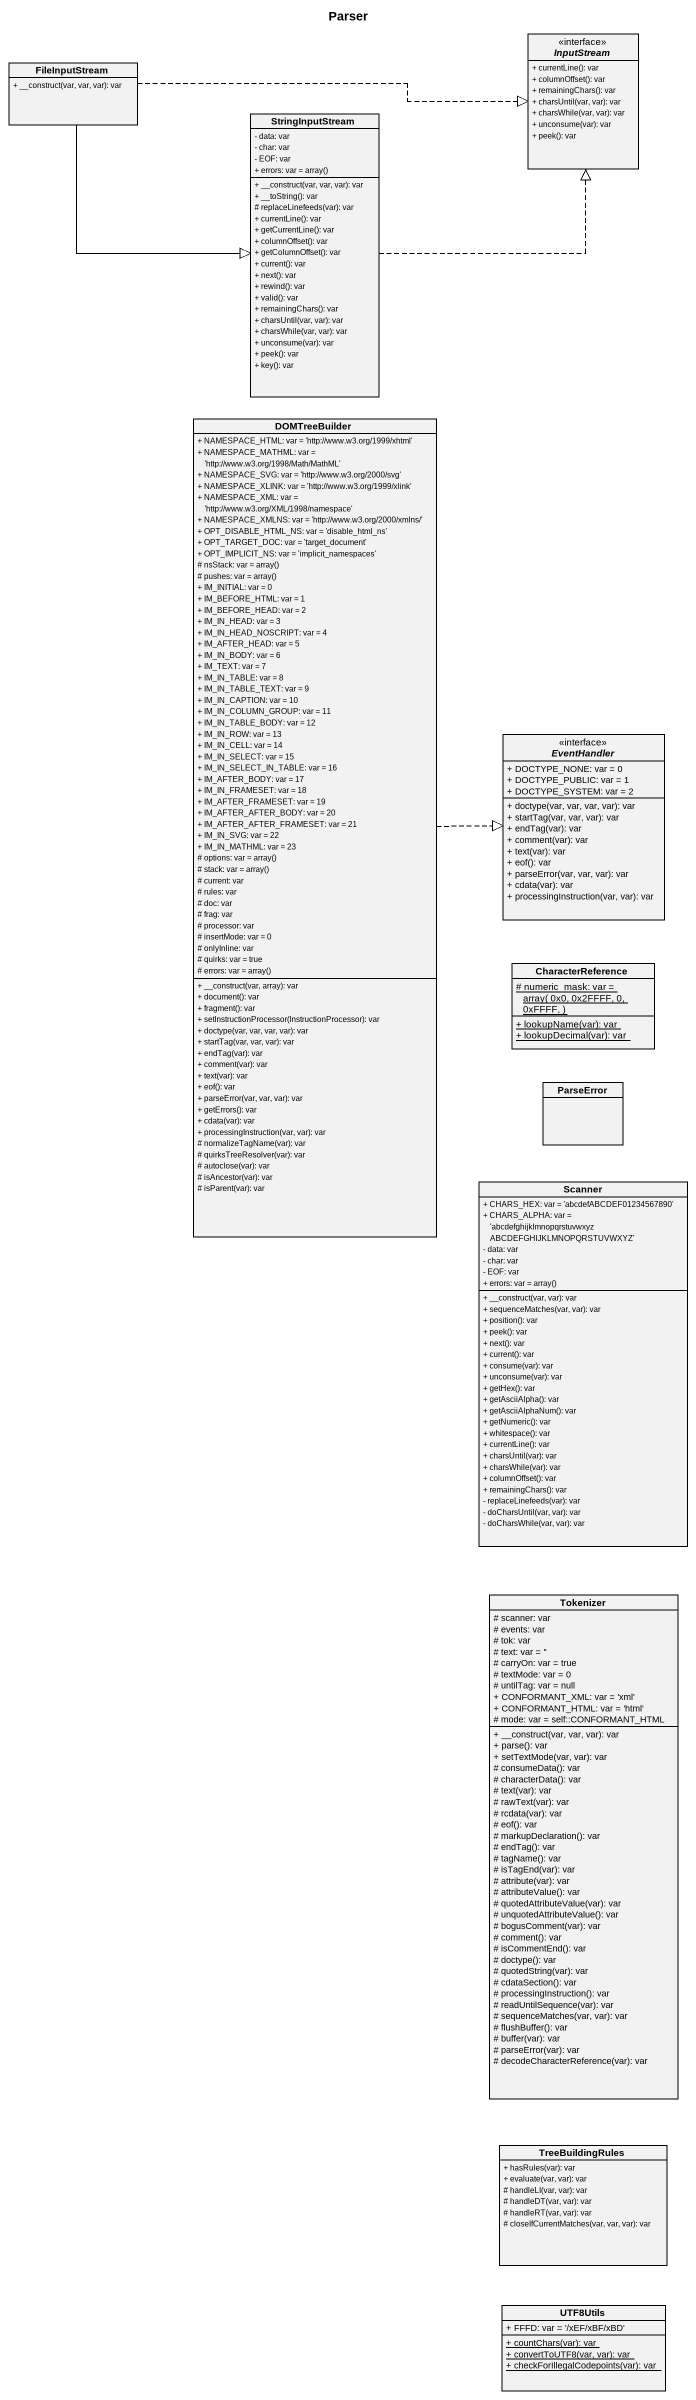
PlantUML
@startuml
title Parser
hide circle
hide empty members
skinparam classAttributeIconSize 0
class FileInputStream {
  + __construct(var, var, var): var
}
interface InputStream {
  + currentLine(): var
  + columnOffset(): var
  + remainingChars(): var
  + charsUntil(var, var): var
  + charsWhile(var, var): var
  + unconsume(var): var
  + peek(): var
}
class StringInputStream {
  - data: var
  - char: var
  - EOF: var
  {field} + errors: var = array()
  + __construct(var, var, var): var
  + __toString(): var
  # replaceLinefeeds(var): var
  + currentLine(): var
  + getCurrentLine(): var
  + columnOffset(): var
  + getColumnOffset(): var
  + current(): var
  + next(): var
  + rewind(): var
  + valid(): var
  + remainingChars(): var
  + charsUntil(var, var): var
  + charsWhile(var, var): var
  + unconsume(var): var
  + peek(): var
  + key(): var
}
class DOMTreeBuilder {
  + NAMESPACE_HTML: var = 'http://www.w3.org/1999/xhtml'
  + NAMESPACE_MATHML: var = 'http://www.w3.org/1998/Math/MathML'
  + NAMESPACE_SVG: var = 'http://www.w3.org/2000/svg'
  + NAMESPACE_XLINK: var = 'http://www.w3.org/1999/xlink'
  + NAMESPACE_XML: var = 'http://www.w3.org/XML/1998/namespace'
  + NAMESPACE_XMLNS: var = 'http://www.w3.org/2000/xmlns/'
  + OPT_DISABLE_HTML_NS: var = 'disable_html_ns'
  + OPT_TARGET_DOC: var = 'target_document'
  + OPT_IMPLICIT_NS: var = 'implicit_namespaces'
  {field} # nsStack: var = array()
  {field} # pushes: var = array()
  + IM_INITIAL: var = 0
  + IM_BEFORE_HTML: var = 1
  + IM_BEFORE_HEAD: var = 2
  + IM_IN_HEAD: var = 3
  + IM_IN_HEAD_NOSCRIPT: var = 4
  + IM_AFTER_HEAD: var = 5
  + IM_IN_BODY: var = 6
  + IM_TEXT: var = 7
  + IM_IN_TABLE: var = 8
  + IM_IN_TABLE_TEXT: var = 9
  + IM_IN_CAPTION: var = 10
  + IM_IN_COLUMN_GROUP: var = 11
  + IM_IN_TABLE_BODY: var = 12
  + IM_IN_ROW: var = 13
  + IM_IN_CELL: var = 14
  + IM_IN_SELECT: var = 15
  + IM_IN_SELECT_IN_TABLE: var = 16
  + IM_AFTER_BODY: var = 17
  + IM_IN_FRAMESET: var = 18
  + IM_AFTER_FRAMESET: var = 19
  + IM_AFTER_AFTER_BODY: var = 20
  + IM_AFTER_AFTER_FRAMESET: var = 21
  + IM_IN_SVG: var = 22
  + IM_IN_MATHML: var = 23
  {field} # options: var = array()
  {field} # stack: var = array()
  # current: var
  # rules: var
  # doc: var
  # frag: var
  # processor: var
  # insertMode: var = 0
  # onlyInline: var
  # quirks: var = true
  {field} # errors: var = array()
  + __construct(var, array): var
  + document(): var
  + fragment(): var
  + setInstructionProcessor(InstructionProcessor): var
  + doctype(var, var, var, var): var
  + startTag(var, var, var): var
  + endTag(var): var
  + comment(var): var
  + text(var): var
  + eof(): var
  + parseError(var, var, var): var
  + getErrors(): var
  + cdata(var): var
  + processingInstruction(var, var): var
  # normalizeTagName(var): var
  # quirksTreeResolver(var): var
  # autoclose(var): var
  # isAncestor(var): var
  # isParent(var): var
}
interface EventHandler {
  + DOCTYPE_NONE: var = 0
  + DOCTYPE_PUBLIC: var = 1
  + DOCTYPE_SYSTEM: var = 2
  + doctype(var, var, var, var): var
  + startTag(var, var, var): var
  + endTag(var): var
  + comment(var): var
  + text(var): var
  + eof(): var
  + parseError(var, var, var): var
  + cdata(var): var
  + processingInstruction(var, var): var
}
class CharacterReference {
  {static} {field} # numeric_mask: var = array( 0x0, 0x2FFFF, 0, 0xFFFF, )
  {static} + lookupName(var): var
  {static} + lookupDecimal(var): var
}
class ParseError
class Scanner {
  + CHARS_HEX: var = 'abcdefABCDEF01234567890'
  + CHARS_ALPHA: var = 'abcdefghijklmnopqrstuvwxyzABCDEFGHIJKLMNOPQRSTUVWXYZ'
  - data: var
  - char: var
  - EOF: var
  {field} + errors: var = array()
  + __construct(var, var): var
  + sequenceMatches(var, var): var
  + position(): var
  + peek(): var
  + next(): var
  + current(): var
  + consume(var): var
  + unconsume(var): var
  + getHex(): var
  + getAsciiAlpha(): var
  + getAsciiAlphaNum(): var
  + getNumeric(): var
  + whitespace(): var
  + currentLine(): var
  + charsUntil(var): var
  + charsWhile(var): var
  + columnOffset(): var
  + remainingChars(): var
  - replaceLinefeeds(var): var
  - doCharsUntil(var, var): var
  - doCharsWhile(var, var): var
}
class Tokenizer {
  # scanner: var
  # events: var
  # tok: var
  # text: var = ''
  # carryOn: var = true
  # textMode: var = 0
  # untilTag: var = null
  + CONFORMANT_XML: var = 'xml'
  + CONFORMANT_HTML: var = 'html'
  # mode: var = self::CONFORMANT_HTML
  + __construct(var, var, var): var
  + parse(): var
  + setTextMode(var, var): var
  # consumeData(): var
  # characterData(): var
  # text(var): var
  # rawText(var): var
  # rcdata(var): var
  # eof(): var
  # markupDeclaration(): var
  # endTag(): var
  # tagName(): var
  # isTagEnd(var): var
  # attribute(var): var
  # attributeValue(): var
  # quotedAttributeValue(var): var
  # unquotedAttributeValue(): var
  # bogusComment(var): var
  # comment(): var
  # isCommentEnd(): var
  # doctype(): var
  # quotedString(var): var
  # cdataSection(): var
  # processingInstruction(): var
  # readUntilSequence(var): var
  # sequenceMatches(var, var): var
  # flushBuffer(): var
  # buffer(var): var
  # parseError(var): var
  # decodeCharacterReference(var): var
}
class TreeBuildingRules {
  + hasRules(var): var
  + evaluate(var, var): var
  # handleLI(var, var): var
  # handleDT(var, var): var
  # handleRT(var, var): var
  # closeIfCurrentMatches(var, var, var): var
}
class UTF8Utils {
  + FFFD: var = '/xEF/xBF/xBD'
  {static} + countChars(var): var
  {static} + convertToUTF8(var, var): var
  {static} + checkForIllegalCodepoints(var): var
}
FileInputStream .right.|> InputStream
FileInputStream --|> StringInputStream
StringInputStream .right.|> InputStream
DOMTreeBuilder .right.|> EventHandler
@enduml
